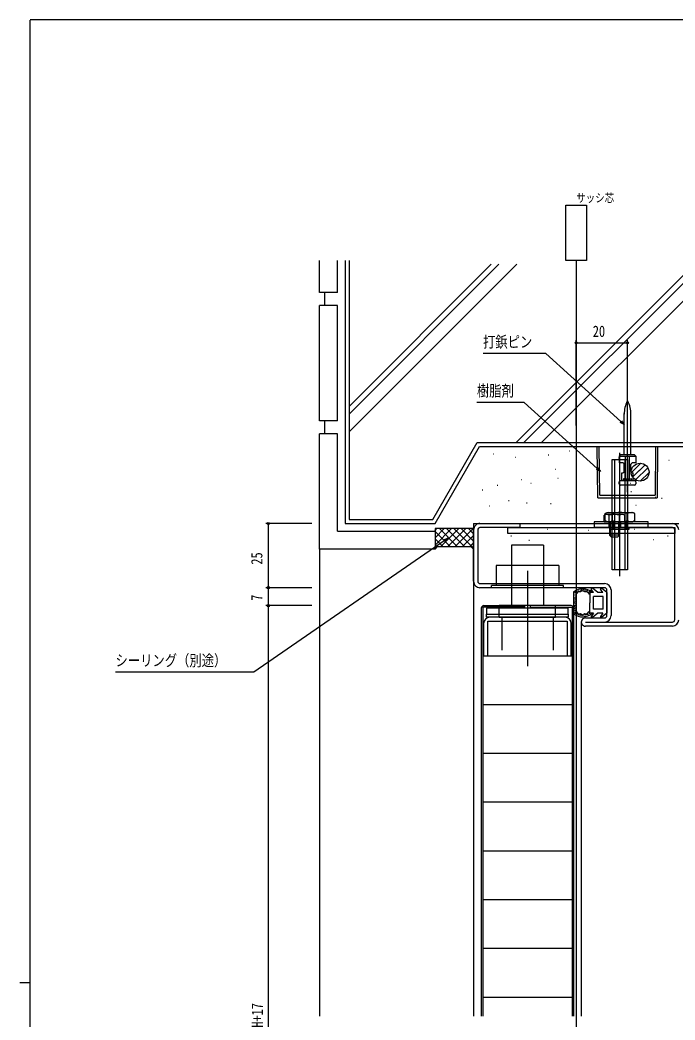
# Model space of a CAD drawing. Units: millimetres, scale not verified. Extents: x -567 to 567, y -403 to 403.
# Drawn here: x -566.7 to -311.4, y 9.4 to 399 of the extents above; entities that cross this region are included whole.
import ezdxf
from ezdxf.enums import TextEntityAlignment as Align

# ---------------------------------------------------------------- set-up
doc = ezdxf.new("R2010")
doc.units = ezdxf.units.MM
doc.header["$LTSCALE"] = 2
for name, color, linetype in [('0-1_USER1', 3, 'Continuous'), ('0-2_YKK_11', 7, 'Continuous'), ('0-3_YKK_12', 2, 'Continuous'), ('0-4_YKK_13', 4, 'Continuous'), ('0-5_YKK_D', 6, 'Continuous'), ('0-6_YKK_ZWAK', 7, 'Continuous'), ('0-7_YSS_K', 3, 'Continuous'), ('0-8_YSS_KE', 3, 'Continuous')]:
    doc.layers.add(name, color=color, linetype=linetype)
doc.styles.add('ＭＳ ゴシック', font='')
doc.styles.get('ＭＳ ゴシック').set_extended_font_data('MS Gothic')

msp = doc.modelspace()

# ---------------------------------------------------------------- linework, layer by layer
at = {"layer": '0-1_USER1'}
msp.add_lwpolyline([(-353.914, 326.896), (-345.914, 326.896), (-345.914, 305.276), (-353.914, 305.276)], close=True, dxfattribs=at)
at = {"layer": '0-2_YKK_11'}
for p, q in [((-389.914, 180.315), (-389.914, 200.315)), ((-388.314, 200.315), (-388.314, 180.315)), ((-311.514, 165.315), (-311.514, 200.315)), ((-387.414, 179.415), (-338.814, 179.415)), ((-338.814, 177.815), (-387.414, 177.815)), ((-337.914, 166.915), (-337.914, 176.915)), ((-336.314, 176.915), (-336.314, 166.915)), ((-354.314, 166.315), (-383.514, 166.315)), ((-346.314, 166.015), (-338.814, 166.015)), ((-346.314, 164.415), (-312.414, 164.415)), ((-312.414, 162.815), (-346.314, 162.815))]:
    msp.add_line(p, q, dxfattribs=at)
for points in [[(-387.414, 202.815), (-371.914, 202.815), (-371.914, 201.215), (-387.414, 201.215)], [(-312.414, 201.215), (-321.914, 201.215), (-321.914, 202.815), (-312.414, 202.815)], [(-386.014, 163.815), (-386.014, 151.315), (-384.414, 151.315), (-384.414, 164.715)], [(-384.414, 164.715), (-353.414, 164.715), (-353.414, 151.315), (-351.814, 151.315), (-351.814, 163.815)]]:
    msp.add_lwpolyline(points, dxfattribs=at)
for points in [[(-353.014, 169.815), (-384.814, 169.815), (-384.814, 167.515), (-353.014, 167.515)], [(-384.814, 167.515), (-353.014, 167.515), (-353.014, 166.315), (-384.814, 166.315)]]:
    msp.add_lwpolyline(points, close=True, dxfattribs=at)
for centre, radius, start, end in [((-387.414, 200.315), 2.5, 89.99998, 180.00002), ((-312.414, 200.315), 2.5, 360, 89.99998), ((-387.414, 200.315), 0.9, 89.99998, 180.00002), ((-312.414, 200.315), 0.9, 360, 89.99998), ((-387.414, 180.315), 2.5, 179.99967, 270), ((-387.414, 180.315), 0.9, 180.00002, 270), ((-338.814, 176.915), 2.5, 360, 89.99998), ((-338.814, 176.915), 0.9, 360, 89.99998), ((-383.514, 163.815), 2.5, 90.00001, 179.99999), ((-354.314, 163.815), 2.5, 0.00001, 89.99999), ((-346.314, 164.415), 1.6, 89.99946, 270), ((-338.814, 166.915), 0.9, 270.00099, 360), ((-338.814, 166.915), 2.5, 270, 360), ((-312.414, 165.315), 0.9, 270, 360), ((-312.414, 165.315), 2.5, 270, 360)]:
    msp.add_arc(centre, radius, start, end, dxfattribs=at)
at = {"layer": '0-3_YKK_12'}
for p, q in [((-349.914, 305.276), (-349.914, -219.765)), ((-389.914, 202.815), (-309.914, 202.815)), ((-389.914, 202.815), (-389.914, 10.865)), ((-347.914, 164.415), (-347.914, 10.865))]:
    msp.add_line(p, q, dxfattribs=at)
at = {"layer": '0-4_YKK_13'}
for p, q in [((-329.903, 215.025), (-329.903, 253.313)), ((-331.203, 229.519), (-331.203, 245.651)), ((-328.603, 229.519), (-328.603, 245.651)), ((-341.528, 212.815), (-341.703, 232.815)), ((-341.703, 232.815), (-318.168, 232.815)), ((-340.737, 213.815), (-340.903, 232.815)), ((-332.914, 182.319), (-332.914, 230.315)), ((-318.968, 232.815), (-319.134, 213.815)), ((-318.168, 232.815), (-318.343, 212.815)), ((-334.828, 184.819), (-334.828, 227.815)), ((-333.103, 229.019), (-332.603, 229.519)), ((-333.103, 229.019), (-333.103, 226.519)), ((-333.103, 229.019), (-326.703, 229.019)), ((-332.103, 226.519), (-333.103, 226.519)), ((-327.203, 229.519), (-332.603, 229.519)), ((-331, 227.815), (-331, 184.819)), ((-330.653, 219.519), (-330.653, 229.019)), ((-329.153, 219.519), (-329.153, 229.019)), ((-324.713, 226.301), (-328.513, 222.501)), ((-324.713, 226.301), (-328.049, 222.965)), ((-326.703, 229.019), (-327.203, 229.519)), ((-332.153, 219.519), (-332.153, 222.519)), ((-331.203, 223.083), (-331.203, 225.955)), ((-331.103, 223.519), (-331.103, 225.519)), ((-328.703, 223.519), (-328.703, 225.519)), ((-328.603, 223.083), (-328.603, 225.955)), ((-323.059, 225.709), (-327.921, 220.847)), ((-327.703, 222.519), (-327.653, 222.519)), ((-327.653, 219.519), (-327.653, 222.519)), ((-323.059, 225.709), (-327.167, 221.602)), ((-321.982, 224.541), (-326.753, 219.77)), ((-321.982, 224.541), (-326.753, 219.77)), ((-321.527, 222.751), (-324.963, 219.315)), ((-321.527, 222.751), (-324.963, 219.315)), ((-333.153, 218.319), (-333.153, 219.019)), ((-332.653, 219.519), (-327.153, 219.519)), ((-327.653, 219.519), (-332.153, 219.519)), ((-331.203, 220.519), (-331.203, 219.519)), ((-330.653, 220.269), (-329.153, 220.269)), ((-328.603, 220.519), (-328.603, 219.519)), ((-326.653, 219.019), (-326.653, 218.319)), ((-327.153, 217.819), (-332.653, 217.819)), ((-341.528, 212.815), (-318.343, 212.815)), ((-340.737, 213.815), (-319.134, 213.815)), ((-334.99, 211.315), (-334.99, 192.515)), ((-335.757, 203.961), (-335.757, 206.668)), ((-329.984, 203.961), (-329.984, 206.668)), ((-342.914, 203.515), (-342.914, 201.215)), ((-338.49, 206.315), (-339.032, 206.002)), ((-339.032, 203.515), (-339.032, 206.002)), ((-338.644, 203.961), (-337.87, 203.515)), ((-331.49, 206.315), (-338.49, 206.315)), ((-337.87, 203.515), (-327.87, 203.515)), ((-337.164, 203.515), (-337.164, 201.215)), ((-337.011, 203.515), (-337.011, 206.002)), ((-336.61, 203.515), (-336.61, 197.935)), ((-335.95, 203.515), (-335.95, 200.509)), ((-335.45, 203.509), (-335.45, 200.509)), ((-333.37, 203.515), (-333.37, 197.935)), ((-332.97, 203.515), (-332.97, 206.002)), ((-332.664, 203.515), (-332.664, 201.215)), ((-331.49, 206.315), (-330.949, 206.002)), ((-330.45, 203.509), (-330.45, 200.509)), ((-329.95, 200.509), (-329.95, 203.509)), ((-327.097, 203.961), (-327.87, 203.515)), ((-321.914, 201.215), (-342.914, 201.215)), ((-329.35, 201.209), (-329.35, 200.509)), ((-332.99, 198.315), (-336.99, 198.315)), ((-362.664, 194.314), (-362.664, 170.815)), ((-356.714, 186.515), (-381.114, 186.515)), ((-381.114, 186.515), (-381.114, 178.615)), ((-368.914, 184.403), (-368.914, 147.217)), ((-356.714, 186.515), (-356.714, 178.615)), ((-382.914, 177.815), (-382.914, 178.615)), ((-354.914, 178.615), (-382.914, 178.615)), ((-354.914, 177.815), (-382.914, 177.815)), ((-354.914, 177.815), (-354.914, 178.615)), ((-350.914, 176.157), (-350.914, 167.672)), ((-350.88, 175.519), (-350.88, 175.719)), ((-350.618, 175.948), (-350.618, 176.148)), ((-350.22, 175.643), (-350.22, 175.843)), ((-350.117, 175.829), (-350.117, 176.029)), ((-350.01, 176.247), (-350.01, 176.447)), ((-349.914, 168.395), (-349.914, 175.434)), ((-349.771, 175.71), (-349.771, 175.91)), ((-349.532, 176.115), (-349.532, 176.315)), ((-348.996, 176.521), (-348.996, 176.721)), ((-348.614, 176.306), (-348.614, 176.506)), ((-348.28, 176.724), (-348.28, 176.924)), ((-347.862, 176.748), (-347.862, 176.948)), ((-347.719, 177.046), (-347.719, 177.246)), ((-347.182, 177.082), (-347.182, 177.282)), ((-347.039, 176.879), (-347.039, 177.079)), ((-346.538, 176.473), (-346.538, 176.673)), ((-346.431, 177.034), (-346.431, 177.234)), ((-346.017, 176.677), (-346.017, 176.877)), ((-345.454, 176.618), (-345.454, 176.818)), ((-345.278, 176.137), (-345.278, 176.337)), ((-344.95, 175.844), (-344.95, 176.044)), ((-344.614, 175.915), (-344.614, 171.915)), ((-343.133, 175.915), (-344.614, 175.915)), ((-344.574, 176.196), (-344.574, 176.396)), ((-343.133, 175.915), (-344.035, 177.262)), ((-341.514, 175.915), (-343.593, 177.659)), ((-339.533, 175.915), (-341.514, 175.915)), ((-339.533, 175.915), (-340.435, 177.262)), ((-337.914, 175.915), (-339.993, 177.659)), ((-337.914, 175.915), (-337.914, 167.915)), ((-350.595, 171.782), (-350.595, 171.982)), ((-350.523, 172.515), (-350.523, 172.715)), ((-350.506, 174.838), (-350.506, 175.038)), ((-350.434, 173.927), (-350.434, 174.127)), ((-350.381, 173.337), (-350.381, 173.537)), ((-350.238, 172.908), (-350.238, 173.108)), ((-350.184, 172.229), (-350.184, 172.429)), ((-350.184, 171.443), (-350.184, 171.643)), ((-350.041, 173.998), (-350.041, 174.198)), ((-344.614, 167.915), (-344.614, 171.915)), ((-343.114, 169.415), (-343.114, 174.415)), ((-386.914, 169.815), (-386.914, 10.865)), ((-386.314, 170.215), (-386.314, 10.865)), ((-385.914, 170.815), (-370.014, 170.815)), ((-357.914, 170.815), (-379.914, 170.815)), ((-379.914, 166.315), (-379.914, 170.815)), ((-351.914, 170.815), (-367.814, 170.815)), ((-357.914, 166.315), (-357.914, 170.815)), ((-351.514, 170.215), (-351.514, 10.865)), ((-350.914, 169.815), (-350.914, 10.865)), ((-350.761, 167.932), (-350.761, 168.132)), ((-350.613, 169.441), (-350.613, 169.641)), ((-350.559, 170.513), (-350.559, 170.713)), ((-350.416, 170.781), (-350.416, 170.981)), ((-350.416, 168.708), (-350.416, 168.908)), ((-350.345, 169.709), (-350.345, 169.909)), ((-350.327, 170.156), (-350.327, 170.356)), ((-350.212, 168.028), (-350.212, 168.228)), ((-350.13, 168.994), (-350.13, 169.194)), ((-350.129, 167.682), (-350.129, 167.882)), ((-349.831, 167.873), (-349.831, 168.073)), ((-349.389, 167.348), (-349.389, 167.548)), ((-348.924, 167.408), (-348.924, 167.608)), ((-348.685, 167.372), (-348.685, 167.572)), ((-346.61, 167.396), (-346.61, 167.596)), ((-344.68, 167.598), (-344.68, 167.798)), ((-343.133, 167.915), (-344.614, 167.915)), ((-343.133, 167.915), (-344.035, 166.567)), ((-341.514, 167.915), (-343.593, 166.171)), ((-339.414, 169.415), (-343.114, 169.415)), ((-339.533, 167.915), (-341.514, 167.915)), ((-339.533, 167.915), (-340.435, 166.567)), ((-337.914, 167.915), (-339.993, 166.171)), ((-379.914, 166.315), (-357.914, 166.315)), ((-378.914, 166.315), (-378.914, 153.518)), ((-358.914, 166.315), (-358.914, 153.518)), ((-348.912, 167.133), (-348.912, 167.333)), ((-348.316, 166.966), (-348.316, 167.166)), ((-348.184, 167.241), (-348.184, 167.441)), ((-347.922, 166.835), (-347.922, 167.035)), ((-347.731, 167.038), (-347.731, 167.238)), ((-347.159, 166.823), (-347.159, 167.023)), ((-347.135, 167.002), (-347.135, 167.202)), ((-346.526, 166.632), (-346.526, 166.832)), ((-346.443, 167.169), (-346.443, 167.369)), ((-346.111, 167.164), (-346.111, 167.364)), ((-345.689, 167.211), (-345.689, 167.411)), ((-345.302, 167.269), (-345.302, 167.469)), ((-386.314, 151.315), (-351.514, 151.315)), ((-386.314, 132.315), (-351.514, 132.315)), ((-386.314, 113.315), (-351.514, 113.315)), ((-386.314, 94.315), (-351.514, 94.315)), ((-386.314, 75.315), (-351.514, 75.315)), ((-386.314, 56.315), (-351.514, 56.315)), ((-386.314, 37.315), (-351.514, 37.315)), ((-386.314, 18.315), (-351.514, 18.315))]:
    msp.add_line(p, q, dxfattribs=at)
for points in [[(-335.914, 184.819), (-335.914, 227.815), (-329.914, 227.815), (-329.914, 184.819)], [(-376.514, 201.215), (-311.514, 201.215), (-311.514, 198.915), (-376.514, 198.915)]]:
    msp.add_lwpolyline(points, close=True, dxfattribs=at)
for points in [[(-326.703, 229.019), (-326.703, 226.519), (-327.703, 226.519)], [(-338.644, 203.961), (-338.644, 206.668), (-337.87, 207.115), (-327.87, 207.115)], [(-327.097, 203.961), (-327.097, 206.668), (-327.87, 207.115)], [(-321.914, 201.215), (-321.914, 203.515), (-342.914, 203.515)], [(-339.032, 203.515), (-330.949, 203.515), (-330.949, 206.002)], [(-336.99, 203.515), (-336.99, 198.315), (-336.19, 197.515)], [(-332.99, 203.515), (-332.99, 198.315), (-333.79, 197.515), (-336.19, 197.515)], [(-329.35, 200.509), (-336.55, 200.509), (-336.55, 201.209)], [(-362.664, 194.314), (-375.164, 194.314), (-375.164, 170.815)], [(-345.025, 175.49), (-345.615, 176.257), (-346.575, 176.132), (-347.414, 176.615), (-347.81, 176.394), (-348.253, 176.132), (-349.213, 176.257), (-349.803, 175.49)], [(-339.414, 169.415), (-339.414, 174.415), (-343.114, 174.415)], [(-370.014, 170.815), (-370.014, 170.215), (-386.314, 170.215)], [(-367.814, 170.815), (-367.814, 170.215), (-351.514, 170.215)], [(-349.803, 168.339), (-349.213, 167.573), (-348.253, 167.697), (-347.81, 167.435), (-347.414, 167.215), (-346.575, 167.697), (-345.615, 167.573), (-345.025, 168.339)]]:
    msp.add_lwpolyline(points, dxfattribs=at)
msp.add_circle((-325.027, 222.815), 3.5, dxfattribs=at)
for centre, radius, start, end in [((-320.597, 245.54), 10.607, 152.34159, 180.59954), ((-329.903, 250.417), 0.1, 27.65836, 152.34159), ((-339.209, 245.54), 10.607, 359.40041, 27.65836), ((-332.103, 225.519), 1, 359.99998, 89.99998), ((-327.703, 225.519), 1, 89.99998, 179.99998), ((-332.103, 223.519), 1, 269.99998, 359.99998), ((-327.703, 223.519), 1, 179.99998, 269.99998), ((-332.653, 219.019), 0.5, 89.99998, 179.99998), ((-332.653, 218.319), 0.5, 179.99998, 269.99998), ((-332.203, 220.519), 1, 269.99998, 359.99998), ((-327.603, 220.519), 1, 179.99998, 269.99998), ((-327.153, 219.019), 0.5, 359.99998, 89.99998), ((-327.153, 218.319), 0.5, 269.99998, 359.99998), ((-337.2, 204.559), 2.556, 55.61575, 124.38425), ((-332.87, 197.561), 9.553, 72.41205, 107.58795), ((-328.54, 204.559), 2.556, 55.61575, 124.38425), ((-338.021, 204.526), 1.789, 55.61575, 124.38425), ((-337.2, 206.07), 2.556, 235.61575, 304.38425), ((-334.99, 199.627), 6.687, 72.41205, 107.58795), ((-332.87, 213.068), 9.553, 252.41205, 287.58795), ((-331.959, 204.526), 1.789, 55.61575, 124.38425), ((-328.54, 206.07), 2.556, 235.61575, 304.38425), ((-347.414, 171.915), 5.5, 46.65824, 129.51963), ((-347.414, 171.915), 4.3, 49.37051, 56.2499), ((-343.786, 177.429), 0.3, 49.99756, 213.78886), ((-340.186, 177.429), 0.3, 49.99756, 213.78886), ((-385.914, 169.815), 1, 90, 180), ((-351.914, 169.815), 1, 0, 90), ((-347.414, 171.915), 5.5, 230.48036, 313.34175), ((-347.414, 171.915), 4.3, 303.7499, 310.62928), ((-343.786, 166.4), 0.3, 146.21114, 310.00244), ((-340.186, 166.4), 0.3, 146.21114, 310.00244)]:
    msp.add_arc(centre, radius, start, end, dxfattribs=at)
at = {"layer": '0-5_YKK_D'}
for p, q in [((-349.914, 240.983), (-349.914, 274.2)), ((-349.914, 273.2), (-329.903, 273.2)), ((-329.903, 248.526), (-329.903, 274.2)), ((-452.914, 202.815), (-470.914, 202.815)), ((-469.914, 202.815), (-469.914, 177.815)), ((-452.914, 177.815), (-470.914, 177.815)), ((-452.914, 177.815), (-470.914, 177.815)), ((-469.914, 177.815), (-469.914, 170.815)), ((-452.914, 170.815), (-470.914, 170.815)), ((-452.914, 170.815), (-470.914, 170.815)), ((-469.914, 170.815), (-469.914, -146.186))]:
    msp.add_line(p, q, dxfattribs=at)
for points in [[(-331.236, 241.384), (-332.495, 242.526), (-361.77, 269.065), (-386.116, 269.065)], [(-340.459, 223.085), (-341.72, 224.226), (-370.223, 250.025), (-388.603, 250.025)], [(-332.189, 242.863), (-331.236, 241.384), (-332.801, 242.188)], [(-341.414, 224.564), (-340.459, 223.085), (-342.026, 223.888)], [(-399.914, 197.091), (-401.314, 196.126), (-475.583, 144.946), (-529.483, 144.946)], [(-401.572, 196.501), (-399.914, 197.091), (-401.055, 195.751)]]:
    msp.add_lwpolyline(points, dxfattribs=at)
for centre in [(-349.914, 273.2), (-329.903, 273.2), (-469.914, 202.815), (-469.914, 177.815), (-469.914, 177.815), (-469.914, 170.815), (-469.914, 170.815)]:
    msp.add_circle(centre, 0.425, dxfattribs=at)
at = {"layer": '0-6_YKK_ZWAK'}
for p, q in [((537.3, 399), (-562.7, 399)), ((-562.7, -351), (-562.7, 399)), ((-566.7, 24), (-562.7, 24))]:
    msp.add_line(p, q, dxfattribs=at)
at = {"layer": '0-7_YSS_K'}
for p, q in [((-438.414, 248.423), (-383.012, 303.826)), ((-438.414, 245.454), (-380.042, 303.826)), ((-438.414, 238.524), (-373.112, 303.826)), ((-373.327, 234.315), (-303.816, 303.826)), ((-370.357, 234.315), (-300.846, 303.826)), ((-363.427, 234.315), (-293.916, 303.826)), ((-382.319, 229.97), (-382.119, 229.97)), ((-352.535, 231.177), (-352.335, 231.177)), ((-373.708, 228.723), (-373.508, 228.723)), ((-360.786, 229.567), (-360.586, 229.567)), ((-333.417, 228.36), (-333.217, 228.36)), ((-333.239, 227.32), (-333.039, 227.32)), ((-313.823, 227.554), (-313.623, 227.554)), ((-358.17, 223.933), (-357.97, 223.933)), ((-318.928, 222.926), (-318.728, 222.926)), ((-371.25, 219.908), (-371.05, 219.908)), ((-367.626, 218.577), (-367.426, 218.577)), ((-357.099, 220.448), (-356.899, 220.448)), ((-328.789, 218.499), (-328.589, 218.499)), ((-322.01, 221.618), (-321.81, 221.618)), ((-386.545, 215.883), (-386.345, 215.883)), ((-380.709, 217.694), (-380.509, 217.694)), ((-328.56, 215.302), (-328.36, 215.302)), ((-376.281, 211.793), (-376.081, 211.793)), ((-369.263, 210.857), (-369.063, 210.857)), ((-359.906, 210.623), (-359.706, 210.623)), ((-319.129, 213.066), (-318.929, 213.066)), ((-316.63, 212.729), (-316.43, 212.729)), ((-383.727, 209.644), (-383.527, 209.644)), ((-326.689, 209.922), (-326.489, 209.922)), ((-404.914, 200.095), (-404.194, 200.815)), ((-404.914, 197.267), (-401.366, 200.815)), ((-404.914, 194.438), (-398.538, 200.815)), ((-399.068, 193.815), (-404.914, 199.66)), ((-396.24, 193.815), (-403.24, 200.815)), ((-402.709, 193.815), (-395.709, 200.815)), ((-393.412, 193.815), (-400.412, 200.815)), ((-399.881, 193.815), (-392.881, 200.815)), ((-389.914, 193.146), (-397.583, 200.815)), ((-397.052, 193.815), (-390.052, 200.815)), ((-389.914, 195.974), (-394.755, 200.815)), ((-389.914, 198.802), (-391.926, 200.815)), ((-361.132, 200.56), (-360.932, 200.56)), ((-353.413, 201.27), (-353.213, 201.27)), ((-345.161, 200.205), (-344.961, 200.205)), ((-336.465, 200.56), (-336.265, 200.56)), ((-327.237, 200.56), (-327.037, 200.56)), ((-401.897, 193.815), (-404.914, 196.832)), ((-394.224, 193.815), (-389.914, 198.125)), ((-391.395, 193.815), (-389.914, 195.296)), ((-375.329, 198.076), (-375.129, 198.076)), ((-368.32, 196.301), (-368.12, 196.301)), ((-319.961, 196.567), (-319.761, 196.567)), ((-314.282, 197.987), (-314.082, 197.987)), ((-449.914, 192.815), (-449.914, 10.865)), ((-404.32, 193.409), (-404.914, 194.003))]:
    msp.add_line(p, q, dxfattribs=at)
for points in [[(-439.914, 305.325), (-439.914, 202.815), (-404.914, 202.815), (-387.594, 232.815), (-259.914, 232.815), (-259.914, 305.326)], [(-438.414, 305.325), (-438.414, 204.315), (-405.78, 204.315), (-388.46, 234.315), (-261.414, 234.315), (-261.414, 305.326)], [(-404.914, 192.815), (-403.914, 193.815), (-390.914, 193.815), (-389.914, 192.815)]]:
    msp.add_lwpolyline(points, dxfattribs=at)
msp.add_lwpolyline([(-404.914, 192.815), (-403.914, 193.815), (-390.914, 193.815), (-389.914, 192.815), (-389.914, 200.815), (-404.914, 200.815)], close=True, dxfattribs=at)
at = {"layer": '0-8_YSS_KE'}
for p, q in [((-449.912, 292.816), (-449.912, 305.325)), ((-442.912, 292.816), (-442.912, 305.325)), ((-442.912, 292.816), (-449.912, 292.816)), ((-447.912, 287.816), (-447.912, 292.816)), ((-449.912, 242.816), (-449.912, 287.816)), ((-442.912, 287.816), (-449.912, 287.816)), ((-442.912, 242.816), (-442.912, 287.816)), ((-442.912, 242.816), (-449.912, 242.816)), ((-447.912, 237.816), (-447.912, 242.816)), ((-442.912, 237.816), (-449.912, 237.816)), ((-449.912, 192.816), (-449.912, 237.816)), ((-442.912, 199.816), (-442.912, 237.816)), ((-442.912, 199.816), (-404.912, 199.816)), ((-404.912, 199.816), (-404.912, 192.816)), ((-404.912, 192.816), (-449.912, 192.816))]:
    msp.add_line(p, q, dxfattribs=at)

# ---------------------------------------------------------------- texts
at = {"layer": '0-1_USER1', "style": 'ＭＳ ゴシック', "width": 0.8}
msp.add_text('サッシ芯', height=3.299, dxfattribs=at).set_placement((-349.901, 327.005), align=Align.BOTTOM_LEFT)
at = {"layer": '0-5_YKK_D', "style": 'ＭＳ ゴシック', "width": 0.8}
for s, p in [('20', (-343.428, 274.2)), ('打鋲ピン', (-386.23, 270.065)), ('樹脂剤', (-388.603, 251.025)), ('シーリング（別途）', (-529.483, 145.946))]:
    msp.add_text(s, height=4.399, dxfattribs=at).set_placement(p, align=Align.BOTTOM_LEFT)
for s, p in [('25', (-470.914, 186.795)), ('7', (-470.914, 172.715)), ('DH=H+17', (-470.714, -0.805))]:
    msp.add_text(s, height=4.399, rotation=90, dxfattribs=at).set_placement(p, align=Align.BOTTOM_LEFT)

doc.saveas('drawing.dxf')
